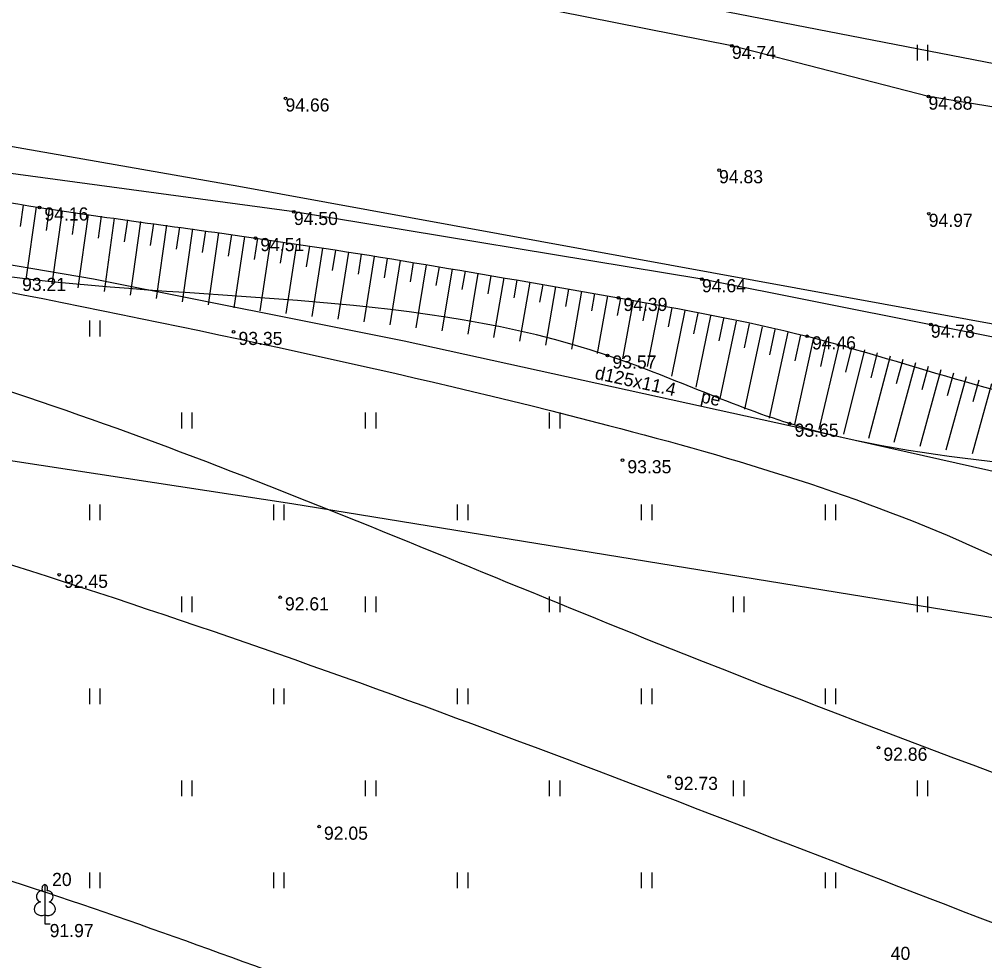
# Model space of a CAD drawing. Extents: x 656998 to 657894, y 196665 to 197611.
# Drawn here: x 657332.32 to 657369.06, y 197012.24 to 197048.07 of the extents above; entities that cross this region are included whole.
import ezdxf

# ---------------------------------------------------------------- set-up
doc = ezdxf.new("R2010")
doc.units = 0
for name, color, linetype in [('APGR_SARK_####_####_#', 7, 'Continuous'), ('CELI_CMAL_####_####_#', 7, 'Continuous'), ('ELEK_VADP_VSPR_####_#', 7, 'Continuous'), ('GAZE_VADP_VSP2_####_#', 7, 'Continuous'), ('GAZE_VADP_VSP2_TKST_#', 7, 'Continuous'), ('HIDG_PLIN_####_####_#', 7, 'Continuous'), ('RELJ_AATZ_####_TKST_#', 7, 'Continuous'), ('RELJ_ELEM_####_####_#', 7, 'Continuous'), ('RELJ_HORZ_PAMT_####_#', 7, 'Continuous'), ('RELJ_HORZ_RESN_####_#', 7, 'Continuous'), ('RELJ_NOGA_####_####_#', 7, 'Continuous'), ('RELJ_NOGL_####_####_#', 7, 'Continuous'), ('TERT_DIAM_####_TKST_#', 7, 'Continuous'), ('TERT_ELEM_####_####_#', 7, 'Continuous'), ('TERT_KONT_####_####_#', 7, 'Continuous')]:
    doc.layers.add(name, color=color, linetype=linetype)

msp = doc.modelspace()

# ---------------------------------------------------------------- linework, layer by layer
at = {"layer": 'APGR_SARK_####_####_#'}
msp.add_lwpolyline([(657265.56, 197039.731), (657299.288, 197036.276), (657342.692, 197029.635), (657445.839, 197012.865)], dxfattribs=at)
at = {"layer": 'CELI_CMAL_####_####_#'}
for points in [[(657534.285, 197037.071), (657519.446, 197031.825), (657500.461, 197030.565), (657480.921, 197030.595), (657465.085, 197031.594), (657450.287, 197031.777), (657432.325, 197033.542), (657414.054, 197036.321), (657400.152, 197039.308), (657385.756, 197042.061), (657366.921, 197045.126), (657359.437, 197047.057), (657340.699, 197050.781), (657309.851, 197055.224), (657291.825, 197056.819), (657271.237, 197056.98)], [(657448.418, 197023.037), (657432.137, 197024.673), (657412.458, 197027.914), (657398.926, 197030.351), (657387.044, 197032.479), (657367.01, 197036.445), (657358.298, 197038.179), (657342.775, 197040.74), (657309.094, 197045.294), (657292.214, 197046.72), (657270.603, 197047.64)]]:
    msp.add_lwpolyline(points, dxfattribs=at)
at = {"layer": 'ELEK_VADP_VSPR_####_#'}
for points in [[(657196.961, 197060.02), (657290.111, 197060.986), (657296.828, 197060.485), (657372.886, 197045.713), (657424.755, 197036.877), (657447.19, 197033.953), (657473.089, 197032.624), (657500.953, 197031.401), (657530.563, 197031.63), (657547.381, 197033.163), (657557.942, 197034.055), (657566.366, 197034.832), (657570.559, 197035.522), (657575.345, 197036.452), (657583.53, 197038.028), (657587.584, 197039), (657596.373, 197041.114)], [(657247.687, 197047.371), (657289.446, 197047.502), (657297.175, 197047.03), (657312.215, 197045.669), (657323.048, 197044.478), (657328.784, 197043.798), (657340.679, 197041.714), (657371.746, 197036.048), (657423.494, 197028.37), (657446.456, 197027.294)]]:
    msp.add_lwpolyline(points, dxfattribs=at)
at = {"layer": 'GAZE_VADP_VSP2_####_#'}
msp.add_lwpolyline([(657440.613, 197016.186), (657434.145, 197017.088), (657428.818, 197018.055), (657417.093, 197020.623), (657411.243, 197021.866), (657389.534, 197026.446), (657381.964, 197028.021), (657376.172, 197029.336), (657369.219, 197030.896), (657362.265, 197032.456), (657346.969, 197035.817), (657343.091, 197036.591), (657335.138, 197038.178), (657329.915, 197039.066), (657326.65, 197039.537), (657319.084, 197040.515), (657311.517, 197041.493), (657305.572, 197042.246), (657299.627, 197042.998), (657294.525, 197043.334), (657288.692, 197043.612), (657275.742, 197043.624)], dxfattribs=at)
at = {"layer": 'HIDG_PLIN_####_####_#'}
msp.add_spline([(657018.584, 197029.913), (657020.328, 197029.839), (657027.928, 197035.682), (657031.314, 197039.156), (657046.748, 197047.263), (657061.298, 197053.051), (657065.206, 197053.957), (657069.2, 197054.468), (657073.217, 197054.898), (657077.198, 197055.563), (657079.971, 197056.616), (657080.872, 197057.448), (657081.514, 197058.571), (657082.132, 197059.709), (657082.96, 197060.586), (657083.582, 197060.837), (657084.28, 197060.96), (657084.975, 197061.09), (657085.588, 197061.363), (657090.398, 197065.526), (657094.855, 197070.266), (657099.38, 197074.938), (657104.396, 197078.895), (657107.336, 197080.545), (657110.381, 197082.053), (657113.407, 197083.602), (657116.289, 197085.375), (657127.633, 197093.905), (657134.459, 197099.836), (657138.598, 197104.976), (657142.023, 197110.678), (657145.263, 197116.502), (657148.846, 197122.008), (657149.381, 197122.623), (657151.299, 197124.254), (657152.527, 197125.377), (657153.425, 197126.73), (657156.931, 197136.691), (657159.569, 197146.9), (657162.033, 197157.15), (657165.015, 197167.233), (657169.521, 197179.851), (657173.783, 197194.136), (657174.604, 197200.277), (657172.471, 197207.862), (657171.615, 197209.758), (657170.653, 197211.58), (657168.801, 197215.253), (657167.45, 197218.58), (657166.17, 197221.978), (657160.352, 197243.289), (657158.744, 197257.652), (657158.785, 197264.645), (657159.039, 197268.06), (657159.46, 197271.407), (657160.946, 197275.176), (657163.583, 197278.695), (657166.448, 197282.154), (657168.619, 197285.743), (657170.074, 197291.234), (657170.8, 197297.274), (657171.433, 197303.158), (657172.609, 197308.179), (657175.482, 197310.429), (657180.274, 197312.131), (657184.206, 197313.486), (657184.981, 197314.095), (657184.498, 197314.692), (657182.947, 197315.195), (657181.261, 197315.702), (657178.727, 197316.972), (657176.356, 197318.694), (657176.094, 197324.496), (657180.492, 197327.229), (657183.159, 197328.536), (657185.883, 197329.718), (657188.59, 197330.907), (657191.203, 197332.234), (657193.547, 197335.63), (657194.096, 197340.507), (657194.745, 197345.474), (657197.385, 197349.142), (657201.697, 197351.444), (657206.089, 197353.266), (657215.006, 197355.628), (657228.327, 197356.554), (657232.648, 197356.322), (657235.791, 197355.47), (657238.934, 197353.959), (657242.076, 197352.597), (657245.218, 197352.194), (657274.149, 197362.03), (657278.207, 197364.693), (657281.789, 197367.715), (657285.366, 197370.67), (657289.407, 197373.132), (657314.678, 197379.771), (657318.33, 197379.645), (657321.989, 197379.133), (657325.643, 197378.656), (657329.282, 197378.637), (657336.66, 197379.661), (657344.019, 197381.029), (657351.391, 197382.322), (657358.805, 197383.124), (657370.923, 197383.672), (657377.884, 197384.164), (657395.249, 197384.456), (657406.176, 197383.532), (657411.547, 197382.259), (657416.807, 197380.265), (657423.821, 197376.347), (657430.261, 197371.808), (657436.537, 197367.163), (657443.058, 197362.925), (657446.597, 197361.157), (657450.253, 197359.559), (657453.844, 197357.839), (657457.188, 197355.706), (657462.824, 197350.829), (657468.186, 197345.667), (657475.146, 197338.644), (657480.118, 197335.345), (657482.889, 197334.14), (657485.791, 197333.086), (657490.824, 197331.661), (657495.852, 197331.471), (657502.975, 197332.884), (657508.332, 197334.214), (657516.07, 197338.574), (657519.379, 197341.703), (657522.388, 197345.202), (657526.379, 197351.685), (657533.831, 197370.411), (657536.235, 197376.905), (657542.163, 197392.302), (657543.78, 197395.412), (657544.666, 197396.94), (657545.446, 197398.542), (657545.91, 197403.116), (657544.835, 197406.941), (657543.476, 197410.732), (657542.096, 197414.535), (657540.957, 197418.394), (657539.233, 197427.117), (657539.321, 197441.562), (657538.457, 197463.06), (657538.714, 197467.069), (657539.357, 197471.078), (657539.679, 197477.088), (657539.532, 197478.089), (657539.302, 197479.09), (657538.712, 197479.837), (657537.757, 197479.535), (657535.112, 197477.108), (657532.084, 197474.444), (657529.391, 197474.177), (657528.039, 197475.361), (657526.942, 197476.544), (657526.676, 197478.17), (657528.184, 197479.745), (657534.244, 197482.851), (657540.56, 197486.073), (657542.389, 197487.795), (657542.571, 197489.626), (657539.925, 197495.168), (657534.497, 197502.932), (657490.939, 197558.927)], degree=3, dxfattribs=at)
at = {"layer": 'RELJ_ELEM_####_####_#'}
for centre in [(657359.44, 197047.06), (657342.45, 197045.06), (657366.92, 197045.13), (657358.95, 197042.33), (657333.088, 197040.91), (657342.77, 197040.74), (657366.93, 197040.67), (657341.305, 197039.745), (657358.3, 197038.18), (657355.126, 197037.467), (657367.01, 197036.45), (657340.475, 197036.173), (657362.301, 197036.004), (657354.708, 197035.277), (657361.64, 197032.681), (657355.275, 197031.29), (657333.833, 197026.929), (657342.243, 197026.071), (657365.019, 197020.348), (657357.049, 197019.238), (657343.728, 197017.342)]:
    msp.add_circle(centre, 0.05, dxfattribs=at)
at = {"layer": 'RELJ_HORZ_PAMT_####_#'}
for points in [[(657298.363, 197043.558), (657307.049, 197042.238), (657330.969, 197037.883), (657354.748, 197032.612), (657368.912, 197027.868), (657372.884, 197025.89), (657376.765, 197023.758), (657380.642, 197021.631), (657384.601, 197019.668), (657412.081, 197007.368), (657470.532, 196980.21)], [(657086.801, 197039.199), (657099.891, 197028.898), (657127.072, 197011.298), (657151.754, 197007.723), (657172.914, 196995.472), (657208.282, 196964.453), (657227.868, 196948.527), (657235.912, 196941.877), (657249.377, 196959.027), (657254.361, 196986.241), (657256.634, 197007.066), (657265.903, 197023.692), (657283.04, 197035.767), (657303.844, 197039.13), (657326.728, 197035.53), (657357.609, 197023.919), (657404.068, 197005.09), (657429.531, 196990.352)], [(657083.787, 197027.516), (657118.937, 197007.565), (657140.971, 197000.39), (657163.005, 196994.265), (657188.187, 196970.464), (657212.832, 196951.195), (657230.819, 196928.894), (657237.114, 196922.694), (657247.207, 196935.894), (657258.274, 196957.345), (657262.996, 196986.921), (657263.258, 197006.303), (657283.194, 197025.728), (657294.211, 197030.978), (657331.459, 197027.478), (657370.587, 197013.215), (657417.628, 196992.215), (657431.618, 196982.764)]]:
    msp.add_spline(points, degree=3, dxfattribs=at)
at = {"layer": 'RELJ_HORZ_RESN_####_#'}
msp.add_spline([(657346.947, 197009.939), (657332.938, 197014.965), (657324.179, 197017.493), (657315.097, 197018.953), (657305.93, 197019.294), (657301.388, 197019.029), (657296.914, 197018.465), (657287.274, 197014.791), (657283.286, 197011.452), (657280.52, 197007.177), (657273.331, 196985.979), (657267.666, 196964.607), (657266.521, 196960.064), (657265.507, 196955.514), (657263.611, 196946.396), (657261.447, 196937.272), (657260.099, 196932.714), (657259.329, 196930.437), (657258.485, 196928.162), (657254.883, 196919.202), (657250.212, 196909.727), (657244.935, 196903.345), (657242.213, 196902.441), (657240.856, 196902.757), (657239.512, 196903.661), (657232.156, 196911.04), (657224.822, 196918.974), (657187.345, 196959.411), (657181.247, 196965.798), (657174.925, 196971.946), (657168.212, 196977.689), (657164.656, 196980.357), (657160.939, 196982.862), (657156.501, 196985.518), (657142.689, 196992.147), (657133.174, 196995.746), (657123.516, 196998.963), (657102.064, 197005.828)], degree=3, dxfattribs=at)
at = {"layer": 'RELJ_NOGA_####_####_#'}
for p, q in [((657332.47, 197041), (657332.348, 197040.179)), ((657332.965, 197040.928), (657332.562, 197038.172)), ((657333.46, 197040.856), (657333.34, 197040.026)), ((657333.955, 197040.785), (657333.557, 197038.005)), ((657334.45, 197040.715), (657334.331, 197039.878)), ((657334.945, 197040.645), (657334.549, 197037.85)), ((657335.44, 197040.575), (657335.322, 197039.735)), ((657335.935, 197040.506), (657335.544, 197037.704)), ((657336.431, 197040.437), (657336.313, 197039.596)), ((657336.926, 197040.368), (657336.535, 197037.568)), ((657337.421, 197040.298), (657337.304, 197039.46)), ((657337.916, 197040.229), (657337.526, 197037.438)), ((657338.411, 197040.16), (657338.294, 197039.325)), ((657338.906, 197040.09), (657338.516, 197037.316)), ((657339.401, 197040.02), (657339.284, 197039.191)), ((657339.896, 197039.949), (657339.503, 197037.199)), ((657340.391, 197039.878), (657340.273, 197039.058)), ((657340.886, 197039.806), (657340.488, 197037.087)), ((657341.381, 197039.734), (657341.261, 197038.923)), ((657341.875, 197039.66), (657341.475, 197036.978)), ((657342.37, 197039.586), (657342.25, 197038.788)), ((657342.864, 197039.511), (657342.463, 197036.87)), ((657343.359, 197039.436), (657343.237, 197038.65)), ((657343.853, 197039.359), (657343.451, 197036.764)), ((657344.347, 197039.283), (657344.226, 197038.511)), ((657344.841, 197039.205), (657344.437, 197036.657)), ((657345.334, 197039.127), (657345.215, 197038.37)), ((657345.828, 197039.048), (657345.428, 197036.549)), ((657346.322, 197038.968), (657346.202, 197038.226)), ((657346.815, 197038.888), (657346.417, 197036.439)), ((657347.309, 197038.808), (657347.19, 197038.08)), ((657347.802, 197038.727), (657347.406, 197036.326)), ((657348.296, 197038.645), (657348.177, 197037.932)), ((657348.789, 197038.563), (657348.394, 197036.208)), ((657349.282, 197038.48), (657349.165, 197037.78)), ((657349.775, 197038.397), (657349.384, 197036.084)), ((657350.268, 197038.313), (657350.151, 197037.625)), ((657350.761, 197038.229), (657350.371, 197035.955)), ((657351.254, 197038.145), (657351.137, 197037.467)), ((657351.746, 197038.06), (657351.359, 197035.817)), ((657352.239, 197037.974), (657352.122, 197037.306)), ((657352.731, 197037.889), (657352.345, 197035.67)), ((657353.224, 197037.803), (657353.108, 197037.14)), ((657353.716, 197037.716), (657353.329, 197035.515)), ((657354.209, 197037.629), (657354.093, 197036.97)), ((657354.701, 197037.542), (657354.312, 197035.347)), ((657355.194, 197037.455), (657355.076, 197036.796)), ((657355.686, 197037.366), (657355.278, 197035.151)), ((657356.177, 197037.274), (657356.049, 197036.596)), ((657356.668, 197037.18), (657356.22, 197034.856)), ((657357.159, 197037.084), (657357.015, 197036.362)), ((657357.649, 197036.986), (657357.145, 197034.482)), ((657358.139, 197036.886), (657357.979, 197036.103)), ((657358.629, 197036.785), (657358.065, 197034.063)), ((657359.118, 197036.683), (657358.94, 197035.832)), ((657359.607, 197036.58), (657358.985, 197033.634)), ((657360.097, 197036.476), (657359.902, 197035.561)), ((657360.585, 197036.371), (657359.913, 197033.231)), ((657361.563, 197036.162), (657360.862, 197032.887)), ((657361.074, 197036.267), (657360.868, 197035.301)), ((657362.052, 197036.057), (657361.84, 197035.065)), ((657362.541, 197035.952), (657361.817, 197032.643)), ((657363.516, 197035.731), (657362.746, 197032.455)), ((657363.029, 197035.843), (657362.806, 197034.854)), ((657364.488, 197035.494), (657363.688, 197032.28)), ((657364.002, 197035.614), (657363.764, 197034.64)), ((657364.973, 197035.371), (657364.728, 197034.419)), ((657365.457, 197035.246), (657364.635, 197032.116)), ((657366.423, 197034.989), (657365.606, 197031.959)), ((657365.94, 197035.119), (657365.695, 197034.194)), ((657367.388, 197034.727), (657366.589, 197031.81)), ((657366.906, 197034.859), (657366.663, 197033.966)), ((657367.87, 197034.595), (657367.635, 197033.738)), ((657368.353, 197034.463), (657367.586, 197031.666)), ((657369.317, 197034.199), (657368.589, 197031.526)), ((657368.835, 197034.331), (657368.61, 197033.51))]:
    msp.add_line(p, q, dxfattribs=at)
for points in [[(657362.766, 197055.603), (657357.44, 197057.38), (657345.213, 197058.949), (657336.535, 197060.573), (657336.112, 197058.819), (657345.829, 197056.105), (657357.569, 197053.302), (657358.695, 197053), (657375.156, 197049.976), (657388.955, 197047.867), (657393.276, 197047.443), (657402.444, 197045.755), (657420.761, 197041.789), (657437.553, 197039.376), (657452.652, 197036.419), (657483.099, 197035.126), (657493.318, 197035.244), (657494.152, 197036.174), (657491.81, 197038.11), (657471.968, 197038.989), (657452.966, 197040.324), (657439.058, 197041.716), (657429.32, 197042.748), (657419.205, 197044.738), (657404.345, 197049.255), (657398.6, 197051.18), (657391.164, 197052.846), (657388.832, 197052.673), (657374.092, 197054.02), (657371.362, 197054.338), (657362.766, 197055.603)], [(657278.304, 197046.007), (657292.601, 197045.976), (657300.799, 197045.297), (657313.42, 197043.535), (657319.876, 197042.947), (657333.088, 197040.91), (657341.305, 197039.745), (657355.126, 197037.467), (657362.301, 197036.004), (657374.389, 197032.955), (657377.902, 197032.638), (657390.208, 197030.128), (657406.1, 197027.514), (657417.192, 197023.012), (657420.663, 197013.807)]]:
    msp.add_spline(points, degree=3, dxfattribs=at)
at = {"layer": 'RELJ_NOGL_####_####_#'}
for points in [[(657491.345, 197036.606), (657471.677, 197036.985), (657452.583, 197038.588), (657439.009, 197041.126), (657427.583, 197042.278), (657419.804, 197043.837), (657403.022, 197047.555), (657392.448, 197049.866), (657388.659, 197050.432), (657373.644, 197052.645), (657358.376, 197055.643), (657345.364, 197058.221), (657336.61, 197059.89)], [(657420.663, 197013.807), (657418.615, 197013.737), (657414.765, 197022.323), (657392.928, 197026.351), (657377.886, 197030.005), (657361.64, 197032.681), (657354.708, 197035.277), (657332.239, 197038.229), (657319.419, 197040.606), (657300.461, 197043.419), (657292.01, 197043.428), (657279.428, 197044.894), (657278.304, 197046.007)]]:
    msp.add_spline(points, degree=3, dxfattribs=at)
at = {"layer": 'TERT_ELEM_####_####_#'}
for p, q in [((657366.5, 197046.5), (657366.5, 197047.1)), ((657366.9, 197046.5), (657366.9, 197047.1)), ((657335, 197036), (657335, 197036.6)), ((657335.4, 197036), (657335.4, 197036.6)), ((657338.5, 197032.5), (657338.5, 197033.1)), ((657338.9, 197032.5), (657338.9, 197033.1)), ((657345.5, 197032.5), (657345.5, 197033.1)), ((657345.9, 197032.5), (657345.9, 197033.1)), ((657352.5, 197032.5), (657352.5, 197033.1)), ((657352.9, 197032.5), (657352.9, 197033.1)), ((657335, 197029), (657335, 197029.6)), ((657335.4, 197029), (657335.4, 197029.6)), ((657342, 197029), (657342, 197029.6)), ((657342.4, 197029), (657342.4, 197029.6)), ((657349, 197029), (657349, 197029.6)), ((657349.4, 197029), (657349.4, 197029.6)), ((657356, 197029), (657356, 197029.6)), ((657356.4, 197029), (657356.4, 197029.6)), ((657363, 197029), (657363, 197029.6)), ((657363.4, 197029), (657363.4, 197029.6)), ((657338.5, 197025.5), (657338.5, 197026.1)), ((657338.9, 197025.5), (657338.9, 197026.1)), ((657345.5, 197025.5), (657345.5, 197026.1)), ((657345.9, 197025.5), (657345.9, 197026.1)), ((657352.5, 197025.5), (657352.5, 197026.1)), ((657352.9, 197025.5), (657352.9, 197026.1)), ((657359.5, 197025.5), (657359.5, 197026.1)), ((657359.9, 197025.5), (657359.9, 197026.1)), ((657366.5, 197025.5), (657366.5, 197026.1)), ((657366.9, 197025.5), (657366.9, 197026.1)), ((657335, 197022), (657335, 197022.6)), ((657335.4, 197022), (657335.4, 197022.6)), ((657342, 197022), (657342, 197022.6)), ((657342.4, 197022), (657342.4, 197022.6)), ((657349, 197022), (657349, 197022.6)), ((657349.4, 197022), (657349.4, 197022.6)), ((657356, 197022), (657356, 197022.6)), ((657356.4, 197022), (657356.4, 197022.6)), ((657363, 197022), (657363, 197022.6)), ((657363.4, 197022), (657363.4, 197022.6)), ((657338.5, 197018.5), (657338.5, 197019.1)), ((657338.9, 197018.5), (657338.9, 197019.1)), ((657345.5, 197018.5), (657345.5, 197019.1)), ((657345.9, 197018.5), (657345.9, 197019.1)), ((657352.5, 197018.5), (657352.5, 197019.1)), ((657352.9, 197018.5), (657352.9, 197019.1)), ((657359.5, 197018.5), (657359.5, 197019.1)), ((657359.9, 197018.5), (657359.9, 197019.1)), ((657366.5, 197018.5), (657366.5, 197019.1)), ((657366.9, 197018.5), (657366.9, 197019.1)), ((657335, 197015), (657335, 197015.6)), ((657335.4, 197015), (657335.4, 197015.6)), ((657342, 197015), (657342, 197015.6)), ((657342.4, 197015), (657342.4, 197015.6)), ((657349, 197015), (657349, 197015.6)), ((657349.4, 197015), (657349.4, 197015.6)), ((657356, 197015), (657356, 197015.6)), ((657356.4, 197015), (657356.4, 197015.6)), ((657363, 197015), (657363, 197015.6)), ((657363.4, 197015), (657363.4, 197015.6)), ((657333.288, 197013.982), (657333.288, 197013.635)), ((657333.288, 197013.635), (657333.488, 197013.635))]:
    msp.add_line(p, q, dxfattribs=at)
for points in [[(657333.288, 197015.135), (657333.288, 197013.982)], [(657333.378, 197014.903), (657333.377, 197014.904)]]:
    msp.add_lwpolyline(points, dxfattribs=at)
for centre, major_axis, ratio, start_param, end_param in [((657333.288, 197014.985), (0, -0.15), 0.707107, 3.14537, 5.287485), ((657333.288, 197014.985), (0, -0.15), 0.707107, 0.995701, 3.137816), ((657333.16, 197014.69), (-0.039, -0.212), 0.861323, 3.141593, 6.283185), ((657333.416, 197014.69), (0.039, -0.212), 0.861323, 0, 3.141593), ((657333.198, 197014.228), (0.307, 0.095), 0.814445, 1.570796, 4.752015), ((657333.378, 197014.228), (-0.307, 0.095), 0.814445, 1.531171, 4.712389)]:
    msp.add_ellipse(centre, major_axis=major_axis, ratio=ratio, start_param=start_param, end_param=end_param, dxfattribs=at)
at = {"layer": 'TERT_KONT_####_####_#'}
msp.add_spline([(657311.743, 197070.619), (657336.18, 197060.722), (657345.213, 197058.949), (657357.443, 197057.381), (657362.766, 197055.603), (657374.092, 197054.02), (657388.832, 197052.673), (657391.164, 197052.846), (657398.608, 197051.18), (657404.345, 197049.255), (657419.205, 197044.738), (657429.32, 197042.748), (657439.058, 197041.716), (657452.966, 197040.324), (657471.968, 197038.989), (657491.813, 197038.114), (657496.628, 197035.056), (657508.948, 197034.89), (657519.757, 197034.946), (657533.372, 197037.348), (657541.149, 197039.011), (657547.28, 197040.483), (657545.588, 197046.825), (657576.106, 197054.627), (657566.553, 197058.211), (657565.157, 197065.265), (657568.065, 197072.062), (657558.575, 197084.347), (657556.116, 197088.723), (657551.817, 197101.605), (657543.234, 197131.356), (657546.98, 197145.03), (657541.812, 197154.37), (657545.311, 197163.33), (657539.888, 197178.057), (657546.613, 197187.648), (657547.64, 197202.071), (657547.334, 197213.889), (657546.777, 197225.681), (657542.319, 197230.104), (657531.713, 197232.792), (657519.54, 197232.739), (657513.553, 197228.268), (657507.634, 197225.334), (657497.649, 197228.031), (657484.724, 197221.171), (657476.066, 197224.66), (657470.456, 197228.62), (657463.142, 197229.706), (657440.713, 197229.993), (657422.966, 197230.913), (657409.914, 197222.807), (657402.204, 197218.122), (657383.037, 197203.557), (657368.038, 197195.438), (657356.979, 197192.881), (657348.98, 197187.826), (657341.316, 197182.955), (657320.376, 197159.364), (657299.166, 197157.791), (657297.21, 197137.933), (657308.333, 197099.304), (657313.314, 197085.092), (657311.419, 197070.572)], degree=3, dxfattribs=at)

# ---------------------------------------------------------------- texts
at = {"layer": 'GAZE_VADP_VSP2_TKST_#'}
for s, rotation, p in [('d125x11.4', 347.6578, (657354.195, 197034.39)), ('pe', 347.6084, (657358.225, 197033.497))]:
    msp.add_text(s, height=0.5, rotation=rotation, dxfattribs=at).set_placement(p)
at = {"layer": 'RELJ_AATZ_####_TKST_#'}
for s, p in [('94.74', (657359.44, 197046.56)), ('94.66', (657342.45, 197044.56)), ('94.88', (657366.92, 197044.63)), ('94.83', (657358.95, 197041.83)), (' 94.16', (657333.088, 197040.41)), ('94.50', (657342.77, 197040.24)), ('94.97', (657366.93, 197040.17)), (' 94.51', (657341.305, 197039.245)), (' 93.21', (657332.239, 197037.729)), ('94.64', (657358.3, 197037.68)), (' 94.39', (657355.126, 197036.967)), ('94.78', (657367.01, 197035.95)), (' 93.35', (657340.475, 197035.673)), (' 94.46', (657362.301, 197035.504)), (' 93.57', (657354.708, 197034.777)), (' 93.65', (657361.64, 197032.181)), (' 93.35', (657355.275, 197030.79)), (' 92.45', (657333.833, 197026.429)), (' 92.61', (657342.243, 197025.571)), (' 92.86', (657365.019, 197019.848)), (' 92.73', (657357.049, 197018.738)), (' 92.05', (657343.728, 197016.842)), (' 91.97', (657333.288, 197013.135))]:
    msp.add_text(s, height=0.5, dxfattribs=at).set_placement(p)
at = {"layer": 'TERT_DIAM_####_TKST_#'}
for s, p in [('20', (657333.566, 197015.081)), ('40', (657365.484, 197012.268))]:
    msp.add_text(s, height=0.5, dxfattribs=at).set_placement(p)

doc.saveas('drawing.dxf')
